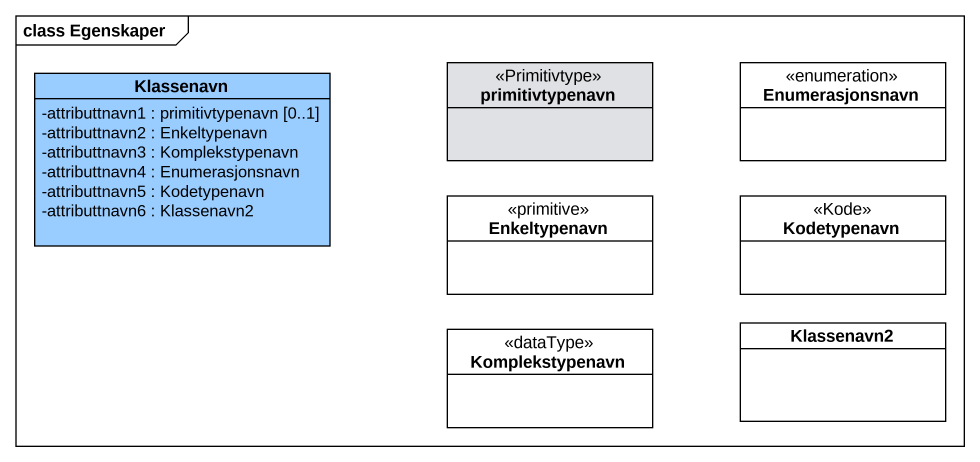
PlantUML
@startuml
mainframe class Egenskaper
hide circle
hide empty members
skinparam classAttributeIconSize 0
class Klassenavn #99CCFF {
  -attributtnavn1 : primitivtypenavn [0..1]
  -attributtnavn2 : Enkeltypenavn
  -attributtnavn3 : Komplekstypenavn
  -attributtnavn4 : Enumerasjonsnavn
  -attributtnavn5 : Kodetypenavn
  -attributtnavn6 : Klassenavn2
}
class primitivtypenavn <<Primitivtype>> #E0E1E4
enum Enumerasjonsnavn
class Enkeltypenavn <<primitive>>
class Kodetypenavn <<Kode>>
class Komplekstypenavn <<dataType>>
class Klassenavn2
@enduml
